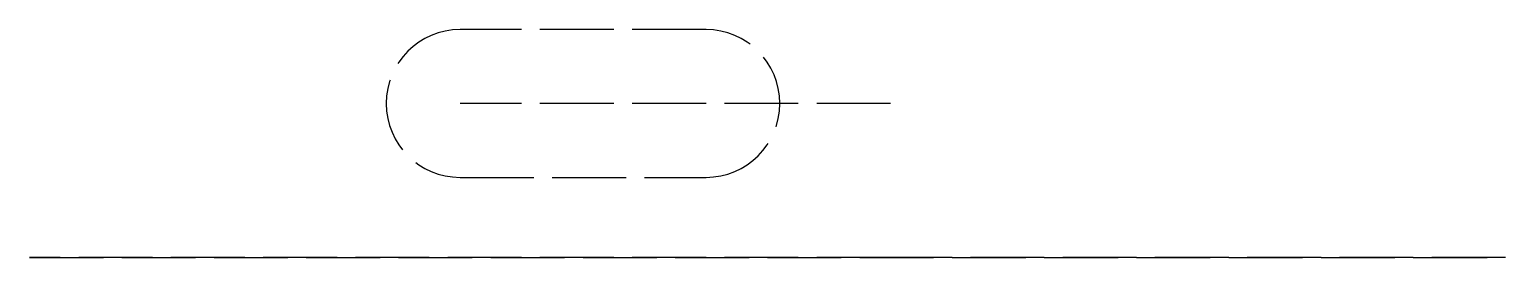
# Model space of a CAD drawing. Header units: millimetres. Extents: x 671 to 791, y 0 to 18.
import ezdxf

# ---------------------------------------------------------------- set-up
doc = ezdxf.new("R2010")
doc.units = ezdxf.units.MM
doc.header["$LTSCALE"] = 0.5
doc.linetypes.add('ACAD_ISO02W100', pattern=[15, 12, -3])
doc.layers.add('0-Sketch', color=20, linetype='ACAD_ISO02W100')

msp = doc.modelspace()

# ---------------------------------------------------------------- linework, layer by layer
at = {"layer": '0-Sketch'}
for p, q in [((725.68, 12.5, 445.65), (705.68, 12.5, 445.65)), ((740.68, 12.5, 445.65), (725.68, 12.5, 445.65))]:
    msp.add_line(p, q, dxfattribs=at)
at = {"layer": '0-Sketch', "elevation": 445.65}
msp.add_lwpolyline([(725.68, 6.5, 1), (725.68, 18.5), (705.68, 18.5, 1), (705.68, 6.5)], format="xyb", close=True, dxfattribs=at)
at = {"layer": '0-Sketch', "extrusion": (0, -1, 0)}
msp.add_lwpolyline([(790.68, 430.65), (740.68, 445.65), (670.68, 445.65), (670.68, 420.65), (790.68, 420.65)], close=True, dxfattribs=at)

doc.saveas('drawing.dxf')
